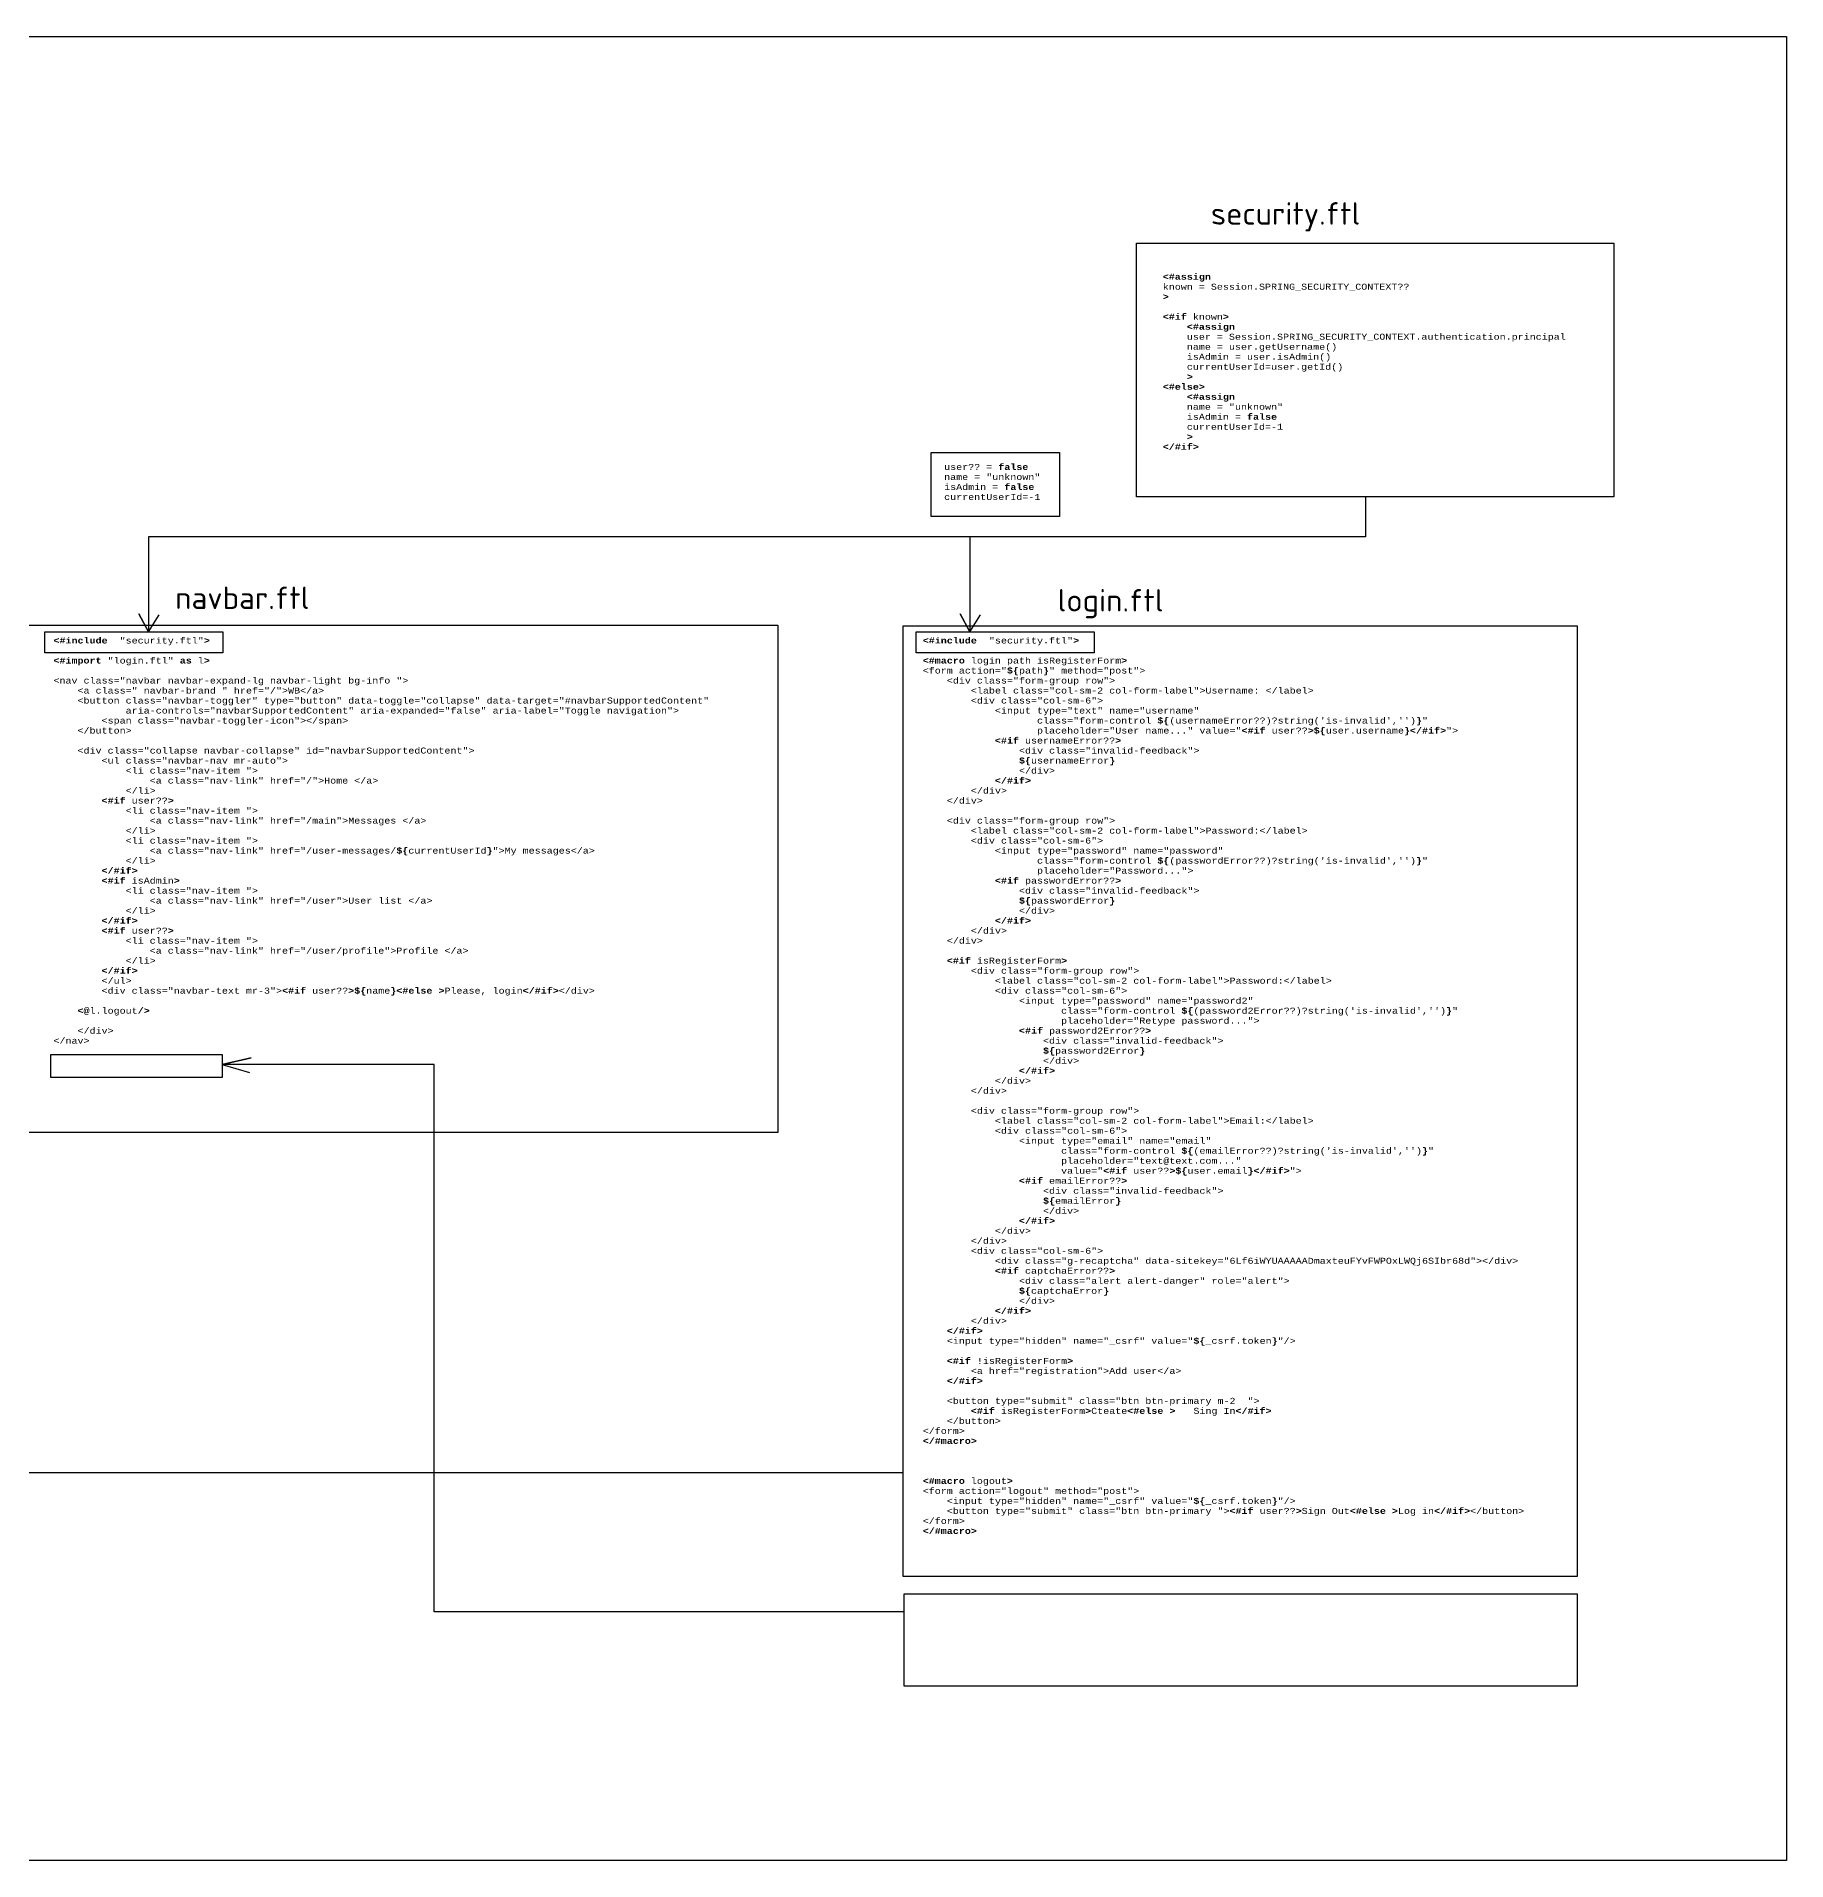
# Model space of a CAD drawing. Header units: millimetres. Extents: x 4991 to 8016, y 2113 to 3730.
# Drawn here: x 7469 to 8016, y 2815 to 3385 of the extents above; entities that cross this region are included whole.
import ezdxf

# ---------------------------------------------------------------- set-up
doc = ezdxf.new("R2010")
doc.units = ezdxf.units.MM
doc.styles.get("Standard").update_dxf_attribs({"font": 'arial.ttf'})

msp = doc.modelspace()

# ---------------------------------------------------------------- linework, layer by layer
at = {"color": 4, "lineweight": 30}
msp.add_lwpolyline([(7065.88, 3384.68), (8015.61, 3384.68), (8015.61, 2814.83), (7065.88, 2814.83)], close=True, dxfattribs=at)
at = {"color": 2, "lineweight": 30}
for points in [[(7812.56, 3320.08), (7961.7, 3320.08), (7961.7, 3240.91), (7812.56, 3240.91)], [(7748.42, 3254.72), (7788.51, 3254.72), (7788.51, 3234.69), (7748.42, 3234.69)], [(7471.57, 3198.71), (7527.12, 3198.71), (7527.12, 3192.13), (7471.57, 3192.13)], [(7743.78, 3198.71), (7799.33, 3198.71), (7799.33, 3192.13), (7743.78, 3192.13)]]:
    msp.add_lwpolyline(points, close=True, dxfattribs=at)
for points in [[(7884.08, 3240.91), (7884.08, 3228.38), (7503.91, 3228.38)], [(7503.91, 3228.38), (7503.91, 3198.71), (7500.9, 3204.26), (7503.91, 3198.71), (7507.24, 3203.99)], [(7760.46, 3228.38), (7760.46, 3198.71), (7757.45, 3204.26), (7760.46, 3198.71), (7763.79, 3203.99)]]:
    msp.add_lwpolyline(points, dxfattribs=at)
at = {"color": 1, "lineweight": 30}
msp.add_lwpolyline([(7466.33, 3200.77), (7700.52, 3200.77), (7700.52, 3042.32), (7466.33, 3042.32)], close=True, dxfattribs=at)
at = {"color": 6, "lineweight": 30}
for points in [[(7739.67, 3200.55), (7950.22, 3200.55), (7950.22, 2903.51), (7739.67, 2903.51)], [(7473.41, 3066.62), (7526.95, 3066.62), (7526.95, 3059.44), (7473.41, 3059.44)], [(7740.04, 2898.14), (7950.22, 2898.14), (7950.22, 2869.26), (7740.04, 2869.26)]]:
    msp.add_lwpolyline(points, close=True, dxfattribs=at)
for points in [[(7740.04, 2892.49), (7593.16, 2892.49), (7593.16, 3063.48), (7593.16, 3063.48), (7593.16, 3063.48), (7526.95, 3063.48), (7536.06, 3065.57), (7526.95, 3063.48), (7535.52, 3060.99)], [(7358.43, 2936.04), (7364.3, 2939.48), (7358.43, 2936.04), (7364.51, 2933.16), (7358.43, 2936.04), (7739.67, 2936.04), (7739.67, 2936.04)]]:
    msp.add_lwpolyline(points, dxfattribs=at)

# ---------------------------------------------------------------- texts
at = {"attachment_point": 1}
for s, width, insert, char_height in [('{\\fISOCPEUR|b0|i0|c0|p34;security.ftl}', 101.5882, (7835.79, 3332.89), 7), ('{\\fCourier New|b1|i0|c204|p49;\\H0.75x;\\C23;\\c3307724;<#assign^J\\fCourier New|b0|i0|c204|p49;\\C9;\\c13023145;known = Session.SPRING_SECURITY_CONTEXT\\C153;\\c12293992;??^J\\fCourier New|b1|i0|c204|p49;\\C23;\\c3307724;>^J^J<#if \\fCourier New|b0|i0|c204|p49;\\C9;\\c13023145;known\\fCourier New|b1|i0|c204|p49;\\C23;\\c3307724;>^J    <#assign^J    \\fCourier New|b0|i0|c204|p49;\\C9;\\c13023145;user = Session.SPRING_SECURITY_CONTEXT.authentication.principal^J    name = user.getUsername()^J    isAdmin = user.isAdmin()^J    currentUserId=user.getId()^J    \\fCourier New|b1|i0|c204|p49;\\C23;\\c3307724;>^J<#else>^J    <#assign^J    \\fCourier New|b0|i0|c204|p49;\\C9;\\c13023145;name = \\C75;\\c5867370;"unknown"^J    \\C9;\\c13023145;isAdmin = \\fCourier New|b1|i0|c204|p49;\\C23;\\c3307724;false^J    \\fCourier New|b0|i0|c204|p49;\\C9;\\c13023145;currentUserId=-\\C153;\\c12293992;1^J    \\fCourier New|b1|i0|c204|p49;\\C23;\\c3307724;>^J</#if>}', 143.1692, (7820.77, 3310.57), 2.5), ('{\\fCourier New|b1|i0|c204|p49;\\H0.75x;\\C23;\\c3307724;    \\fCourier New|b0|i0|c204|p49;\\C9;\\c13023145;user\\fCourier New|b0|i0|c0|p49;??\\fCourier New|b0|i0|c204|p49; = \\fCourier New|b1|i0|c0|p49;\\C23;\\c3307724;false\\P\\fCourier New|b1|i0|c204|p49;    \\fCourier New|b0|i0|c204|p49;\\C9;\\c13023145;name = \\C75;\\c5867370;"\\fCourier New|b0|i0|c0|p49;unknown\\fCourier New|b0|i0|c204|p49;"^J    \\C9;\\c13023145;isAdmin = \\fCourier New|b1|i0|c0|p49;\\C23;\\c3307724;false\\fCourier New|b1|i0|c204|p49;^J    \\fCourier New|b0|i0|c204|p49;\\C9;\\c13023145;currentUserId=\\fCourier New|b0|i0|c0|p49;-\\fCourier New|b0|i0|c204|p49;\\C153;\\c12293992;1}', 48.321, (7744.96, 3251.14), 2.5), ('{\\fISOCPEUR|b0|i0|c0|p34;navbar.ftl}', 101.5882, (7512.31, 3212.81), 7), ('{\\fISOCPEUR|b0|i0|c0|p34;login.ftl}', 101.5882, (7787.92, 3212.04), 7), ('{\\fCourier New|b1|i0|c204|p49;\\H0.75x;\\C23;\\c3307724;<#include  \\fCourier New|b0|i0|c204|p49;\\C75;\\c5867370;"security.ftl"\\fCourier New|b1|i0|c204|p49;\\C23;\\c3307724;>\\fCourier New|b1|i0|c0|p49;\\P\\fCourier New|b1|i0|c204|p49;^J<#import \\fCourier New|b0|i0|c204|p49;\\C75;\\c5867370;"login.ftl" \\fCourier New|b1|i0|c204|p49;\\C23;\\c3307724;as \\fCourier New|b0|i0|c204|p49;\\C9;\\c13023145;l\\fCourier New|b1|i0|c204|p49;\\C23;\\c3307724;>^J^J\\fCourier New|b0|i0|c204|p49;\\C43;\\c6995944;<nav \\C9;\\c12237498;class=\\C73;\\c6406821;"navbar navbar-expand-lg navbar-light bg-info "\\C43;\\c6995944;>^J    <a \\C9;\\c12237498;class=\\C73;\\c6406821;" navbar-brand " \\C9;\\c12237498;href=\\C73;\\c6406821;"/"\\C43;\\c6995944;>\\C9;\\c13023145;WB\\C43;\\c6995944;</a>^J    <button \\C9;\\c12237498;class=\\C73;\\c6406821;"navbar-toggler" \\C9;\\c12237498;type=\\C73;\\c6406821;"button" \\C9;\\c12237498;data-toggle=\\C73;\\c6406821;"collapse" \\C9;\\c12237498;data-target=\\C73;\\c6406821;"#navbarSupportedContent"^J            \\C9;\\c12237498;aria-controls=\\C73;\\c6406821;"navbarSupportedContent" \\C9;\\c12237498;aria-expanded=\\C73;\\c6406821;"false" \\C9;\\c12237498;aria-label=\\C73;\\c6406821;"Toggle navigation"\\C43;\\c6995944;>^J        <span \\C9;\\c12237498;class=\\C73;\\c6406821;"navbar-toggler-icon"\\C43;\\c6995944;></span>^J    </button>^J^J    <div \\C9;\\c12237498;class=\\C73;\\c6406821;"collapse navbar-collapse" \\C9;\\c12237498;id=\\C73;\\c6406821;"navbarSupportedContent"\\C43;\\c6995944;>^J        <ul \\C9;\\c12237498;class=\\C73;\\c6406821;"navbar-nav mr-auto"\\C43;\\c6995944;>^J            <li \\C9;\\c12237498;class=\\C73;\\c6406821;"nav-item "\\C43;\\c6995944;>^J                <a \\C9;\\c12237498;class=\\C73;\\c6406821;"nav-link" \\C9;\\c12237498;href=\\C73;\\c6406821;"/"\\C43;\\c6995944;>\\C9;\\c13023145;Home \\C43;\\c6995944;</a>^J            </li>^J        \\fCourier New|b1|i0|c204|p49;\\C23;\\c3307724;<#if \\fCourier New|b0|i0|c204|p49;\\C9;\\c13023145;user\\C153;\\c12293992;??\\fCourier New|b1|i0|c204|p49;\\C23;\\c3307724;>^J            \\fCourier New|b0|i0|c204|p49;\\C43;\\c6995944;<li \\C9;\\c12237498;class=\\C73;\\c6406821;"nav-item "\\C43;\\c6995944;>^J                <a \\C9;\\c12237498;class=\\C73;\\c6406821;"nav-link" \\C9;\\c12237498;href=\\C73;\\c6406821;"/main"\\C43;\\c6995944;>\\C9;\\c13023145;Messages \\C43;\\c6995944;</a>^J            </li>^J            <li \\C9;\\c12237498;class=\\C73;\\c6406821;"nav-item "\\C43;\\c6995944;>^J                <a \\C9;\\c12237498;class=\\C73;\\c6406821;"nav-link" \\C9;\\c12237498;href=\\C73;\\c6406821;"/user-messages/\\fCourier New|b1|i0|c204|p49;\\C23;\\c3307724;$\\{\\fCourier New|b0|i0|c204|p49;\\C9;\\c13023145;currentUserId\\fCourier New|b1|i0|c204|p49;\\C23;\\c3307724;\\}\\fCourier New|b0|i0|c204|p49;\\C73;\\c6406821;"\\C43;\\c6995944;>\\C9;\\c13023145;My messages\\C43;\\c6995944;</a>^J            </li>^J        \\fCourier New|b1|i0|c204|p49;\\C23;\\c3307724;</#if>^J        <#if \\fCourier New|b0|i0|c204|p49;\\C9;\\c13023145;isAdmin\\fCourier New|b1|i0|c204|p49;\\C23;\\c3307724;>^J            \\fCourier New|b0|i0|c204|p49;\\C43;\\c6995944;<li \\C9;\\c12237498;class=\\C73;\\c6406821;"nav-item "\\C43;\\c6995944;>^J                <a \\C9;\\c12237498;class=\\C73;\\c6406821;"nav-link" \\C9;\\c12237498;href=\\C73;\\c6406821;"/user"\\C43;\\c6995944;>\\C9;\\c13023145;User list \\C43;\\c6995944;</a>^J            </li>^J        \\fCourier New|b1|i0|c204|p49;\\C23;\\c3307724;</#if>^J        <#if \\fCourier New|b0|i0|c204|p49;\\C9;\\c13023145;user\\C153;\\c12293992;??\\fCourier New|b1|i0|c204|p49;\\C23;\\c3307724;>^J            \\fCourier New|b0|i0|c204|p49;\\C43;\\c6995944;<li \\C9;\\c12237498;class=\\C73;\\c6406821;"nav-item "\\C43;\\c6995944;>^J                <a \\C9;\\c12237498;class=\\C73;\\c6406821;"nav-link" \\C9;\\c12237498;href=\\C73;\\c6406821;"/user/profile"\\C43;\\c6995944;>\\C9;\\c13023145;Profile \\C43;\\c6995944;</a>^J            </li>^J        \\fCourier New|b1|i0|c204|p49;\\C23;\\c3307724;</#if>^J        \\fCourier New|b0|i0|c204|p49;\\C43;\\c6995944;</ul>^J        <div \\C9;\\c12237498;class=\\C73;\\c6406821;"navbar-text mr-3"\\C43;\\c6995944;>\\fCourier New|b1|i0|c204|p49;\\C23;\\c3307724;<#if \\fCourier New|b0|i0|c204|p49;\\C9;\\c13023145;user\\C153;\\c12293992;??\\fCourier New|b1|i0|c204|p49;\\C23;\\c3307724;>$\\{\\fCourier New|b0|i0|c204|p49;\\C9;\\c13023145;name\\fCourier New|b1|i0|c204|p49;\\C23;\\c3307724;\\}<#else >\\fCourier New|b0|i0|c204|p49;\\C9;\\c13023145;Please, login\\fCourier New|b1|i0|c204|p49;\\C23;\\c3307724;</#if>\\fCourier New|b0|i0|c204|p49;\\C43;\\c6995944;</div>\\fCourier New|b0|i0|c0|p49;\\P\\fCourier New|b0|i0|c204|p49;^J    \\fCourier New|b1|i0|c204|p49;\\C23;\\c3307724;<@\\fCourier New|b0|i0|c204|p49;\\C9;\\c13023145;l.logout\\fCourier New|b1|i0|c204|p49;\\C23;\\c3307724;/>\\fCourier New|b1|i0|c0|p49;\\P\\fCourier New|b1|i0|c204|p49;^J    \\fCourier New|b0|i0|c204|p49;\\C43;\\c6995944;</div>^J</nav>}', 268.3818, (7474.25, 3196.92), 2.5), ('{\\fCourier New|b1|i0|c204|p49;\\H0.75x;\\C23;\\c3307724;<#include  \\fCourier New|b0|i0|c204|p49;\\C75;\\c5867370;"security.ftl"\\fCourier New|b1|i0|c204|p49;\\C23;\\c3307724;>\\fCourier New|b1|i0|c0|p49;\\P\\P\\fCourier New|b1|i0|c204|p49;<#macro \\fCourier New|b0|i0|c204|p49;\\C9;\\c13023145;login path isRegisterForm\\fCourier New|b1|i0|c204|p49;\\C23;\\c3307724;>^J\\fCourier New|b0|i0|c204|p49;\\C43;\\c6995944;<form \\C9;\\c12237498;action=\\C73;\\c6406821;"\\fCourier New|b1|i0|c204|p49;\\C23;\\c3307724;$\\{\\fCourier New|b0|i0|c204|p49;\\C9;\\c13023145;path\\fCourier New|b1|i0|c204|p49;\\C23;\\c3307724;\\}\\fCourier New|b0|i0|c204|p49;\\C73;\\c6406821;" \\C9;\\c12237498;method=\\C73;\\c6406821;"post"\\C43;\\c6995944;>^J    <div \\C9;\\c12237498;class=\\C73;\\c6406821;"form-group row"\\C43;\\c6995944;>^J        <label \\C9;\\c12237498;class=\\C73;\\c6406821;"col-sm-2 col-form-label"\\C43;\\c6995944;>\\C9;\\c13023145;Username: \\C43;\\c6995944;</label>^J        <div \\C9;\\c12237498;class=\\C73;\\c6406821;"col-sm-6"\\C43;\\c6995944;>^J            <input \\C9;\\c12237498;type=\\C73;\\c6406821;"text" \\C9;\\c12237498;name=\\C73;\\c6406821;"username"^J                   \\C9;\\c12237498;class=\\C73;\\c6406821;"form-control \\fCourier New|b1|i0|c204|p49;\\C23;\\c3307724;$\\{\\fCourier New|b0|i0|c204|p49;\\C9;\\c13023145;(usernameError\\C153;\\c12293992;??\\C9;\\c13023145;)\\C153;\\c12293992;?\\C9;\\c13023145;string(\\C75;\\c5867370;\'is-invalid\'\\C23;\\c3307724;,\\C75;\\c5867370;\'\'\\C9;\\c13023145;)\\fCourier New|b1|i0|c204|p49;\\C23;\\c3307724;\\}\\fCourier New|b0|i0|c204|p49;\\C73;\\c6406821;"^J                   \\C9;\\c12237498;placeholder=\\C73;\\c6406821;"User name..." \\C9;\\c12237498;value=\\C73;\\c6406821;"\\fCourier New|b1|i0|c204|p49;\\C23;\\c3307724;<#if \\fCourier New|b0|i0|c204|p49;\\C9;\\c13023145;user\\C153;\\c12293992;??\\fCourier New|b1|i0|c204|p49;\\C23;\\c3307724;>$\\{\\fCourier New|b0|i0|c204|p49;\\C9;\\c13023145;user.username\\fCourier New|b1|i0|c204|p49;\\C23;\\c3307724;\\}</#if>\\fCourier New|b0|i0|c204|p49;\\C73;\\c6406821;"\\C43;\\c6995944;>^J            \\fCourier New|b1|i0|c204|p49;\\C23;\\c3307724;<#if \\fCourier New|b0|i0|c204|p49;\\C9;\\c13023145;usernameError\\C153;\\c12293992;??\\fCourier New|b1|i0|c204|p49;\\C23;\\c3307724;>^J                \\fCourier New|b0|i0|c204|p49;\\C43;\\c6995944;<div \\C9;\\c12237498;class=\\C73;\\c6406821;"invalid-feedback"\\C43;\\c6995944;>^J                \\fCourier New|b1|i0|c204|p49;\\C23;\\c3307724;$\\{\\fCourier New|b0|i0|c204|p49;\\C9;\\c13023145;usernameError\\fCourier New|b1|i0|c204|p49;\\C23;\\c3307724;\\}^J                \\fCourier New|b0|i0|c204|p49;\\C43;\\c6995944;</div>^J            \\fCourier New|b1|i0|c204|p49;\\C23;\\c3307724;</#if>^J        \\fCourier New|b0|i0|c204|p49;\\C43;\\c6995944;</div>^J    </div>^J^J    <div \\C9;\\c12237498;class=\\C73;\\c6406821;"form-group row"\\C43;\\c6995944;>^J        <label \\C9;\\c12237498;class=\\C73;\\c6406821;"col-sm-2 col-form-label"\\C43;\\c6995944;>\\C9;\\c13023145;Password:\\C43;\\c6995944;</label>^J        <div \\C9;\\c12237498;class=\\C73;\\c6406821;"col-sm-6"\\C43;\\c6995944;>^J            <input \\C9;\\c12237498;type=\\C73;\\c6406821;"password" \\C9;\\c12237498;name=\\C73;\\c6406821;"password"^J                   \\C9;\\c12237498;class=\\C73;\\c6406821;"form-control \\fCourier New|b1|i0|c204|p49;\\C23;\\c3307724;$\\{\\fCourier New|b0|i0|c204|p49;\\C9;\\c13023145;(passwordError\\C153;\\c12293992;??\\C9;\\c13023145;)\\C153;\\c12293992;?\\C9;\\c13023145;string(\\C75;\\c5867370;\'is-invalid\'\\C23;\\c3307724;,\\C75;\\c5867370;\'\'\\C9;\\c13023145;)\\fCourier New|b1|i0|c204|p49;\\C23;\\c3307724;\\}\\fCourier New|b0|i0|c204|p49;\\C73;\\c6406821;"^J                   \\C9;\\c12237498;placeholder=\\C73;\\c6406821;"Password..."\\C43;\\c6995944;>^J            \\fCourier New|b1|i0|c204|p49;\\C23;\\c3307724;<#if \\fCourier New|b0|i0|c204|p49;\\C9;\\c13023145;passwordError\\C153;\\c12293992;??\\fCourier New|b1|i0|c204|p49;\\C23;\\c3307724;>^J                \\fCourier New|b0|i0|c204|p49;\\C43;\\c6995944;<div \\C9;\\c12237498;class=\\C73;\\c6406821;"invalid-feedback"\\C43;\\c6995944;>^J                \\fCourier New|b1|i0|c204|p49;\\C23;\\c3307724;$\\{\\fCourier New|b0|i0|c204|p49;\\C9;\\c13023145;passwordError\\fCourier New|b1|i0|c204|p49;\\C23;\\c3307724;\\}^J                \\fCourier New|b0|i0|c204|p49;\\C43;\\c6995944;</div>^J            \\fCourier New|b1|i0|c204|p49;\\C23;\\c3307724;</#if>^J        \\fCourier New|b0|i0|c204|p49;\\C43;\\c6995944;</div>^J    </div>^J^J    \\fCourier New|b1|i0|c204|p49;\\C23;\\c3307724;<#if \\fCourier New|b0|i0|c204|p49;\\C9;\\c13023145;isRegisterForm\\fCourier New|b1|i0|c204|p49;\\C23;\\c3307724;>^J        \\fCourier New|b0|i0|c204|p49;\\C43;\\c6995944;<div \\C9;\\c12237498;class=\\C73;\\c6406821;"form-group row"\\C43;\\c6995944;>^J            <label \\C9;\\c12237498;class=\\C73;\\c6406821;"col-sm-2 col-form-label"\\C43;\\c6995944;>\\C9;\\c13023145;Password:\\C43;\\c6995944;</label>^J            <div \\C9;\\c12237498;class=\\C73;\\c6406821;"col-sm-6"\\C43;\\c6995944;>^J                <input \\C9;\\c12237498;type=\\C73;\\c6406821;"password" \\C9;\\c12237498;name=\\C73;\\c6406821;"password2"^J                       \\C9;\\c12237498;class=\\C73;\\c6406821;"form-control \\fCourier New|b1|i0|c204|p49;\\C23;\\c3307724;$\\{\\fCourier New|b0|i0|c204|p49;\\C9;\\c13023145;(password2Error\\C153;\\c12293992;??\\C9;\\c13023145;)\\C153;\\c12293992;?\\C9;\\c13023145;string(\\C75;\\c5867370;\'is-invalid\'\\C23;\\c3307724;,\\C75;\\c5867370;\'\'\\C9;\\c13023145;)\\fCourier New|b1|i0|c204|p49;\\C23;\\c3307724;\\}\\fCourier New|b0|i0|c204|p49;\\C73;\\c6406821;"^J                       \\C9;\\c12237498;placeholder=\\C73;\\c6406821;"Retype password..."\\C43;\\c6995944;>^J                \\fCourier New|b1|i0|c204|p49;\\C23;\\c3307724;<#if \\fCourier New|b0|i0|c204|p49;\\C9;\\c13023145;password2Error\\C153;\\c12293992;??\\fCourier New|b1|i0|c204|p49;\\C23;\\c3307724;>^J                    \\fCourier New|b0|i0|c204|p49;\\C43;\\c6995944;<div \\C9;\\c12237498;class=\\C73;\\c6406821;"invalid-feedback"\\C43;\\c6995944;>^J                    \\fCourier New|b1|i0|c204|p49;\\C23;\\c3307724;$\\{\\fCourier New|b0|i0|c204|p49;\\C9;\\c13023145;password2Error\\fCourier New|b1|i0|c204|p49;\\C23;\\c3307724;\\}^J                    \\fCourier New|b0|i0|c204|p49;\\C43;\\c6995944;</div>^J                \\fCourier New|b1|i0|c204|p49;\\C23;\\c3307724;</#if>^J            \\fCourier New|b0|i0|c204|p49;\\C43;\\c6995944;</div>^J        </div>^J^J        <div \\C9;\\c12237498;class=\\C73;\\c6406821;"form-group row"\\C43;\\c6995944;>^J            <label \\C9;\\c12237498;class=\\C73;\\c6406821;"col-sm-2 col-form-label"\\C43;\\c6995944;>\\C9;\\c13023145;Email:\\C43;\\c6995944;</label>^J            <div \\C9;\\c12237498;class=\\C73;\\c6406821;"col-sm-6"\\C43;\\c6995944;>^J                <input \\C9;\\c12237498;type=\\C73;\\c6406821;"email" \\C9;\\c12237498;name=\\C73;\\c6406821;"email"^J                       \\C9;\\c12237498;class=\\C73;\\c6406821;"form-control \\fCourier New|b1|i0|c204|p49;\\C23;\\c3307724;$\\{\\fCourier New|b0|i0|c204|p49;\\C9;\\c13023145;(emailError\\C153;\\c12293992;??\\C9;\\c13023145;)\\C153;\\c12293992;?\\C9;\\c13023145;string(\\C75;\\c5867370;\'is-invalid\'\\C23;\\c3307724;,\\C75;\\c5867370;\'\'\\C9;\\c13023145;)\\fCourier New|b1|i0|c204|p49;\\C23;\\c3307724;\\}\\fCourier New|b0|i0|c204|p49;\\C73;\\c6406821;"^J                       \\C9;\\c12237498;placeholder=\\C73;\\c6406821;"text@text.com..."^J                       \\C9;\\c12237498;value=\\C73;\\c6406821;"\\fCourier New|b1|i0|c204|p49;\\C23;\\c3307724;<#if \\fCourier New|b0|i0|c204|p49;\\C9;\\c13023145;user\\C153;\\c12293992;??\\fCourier New|b1|i0|c204|p49;\\C23;\\c3307724;>$\\{\\fCourier New|b0|i0|c204|p49;\\C9;\\c13023145;user.email\\fCourier New|b1|i0|c204|p49;\\C23;\\c3307724;\\}</#if>\\fCourier New|b0|i0|c204|p49;\\C73;\\c6406821;"\\C43;\\c6995944;>^J                \\fCourier New|b1|i0|c204|p49;\\C23;\\c3307724;<#if \\fCourier New|b0|i0|c204|p49;\\C9;\\c13023145;emailError\\C153;\\c12293992;??\\fCourier New|b1|i0|c204|p49;\\C23;\\c3307724;>^J                    \\fCourier New|b0|i0|c204|p49;\\C43;\\c6995944;<div \\C9;\\c12237498;class=\\C73;\\c6406821;"invalid-feedback"\\C43;\\c6995944;>^J                    \\fCourier New|b1|i0|c204|p49;\\C23;\\c3307724;$\\{\\fCourier New|b0|i0|c204|p49;\\C9;\\c13023145;emailError\\fCourier New|b1|i0|c204|p49;\\C23;\\c3307724;\\}^J                    \\fCourier New|b0|i0|c204|p49;\\C43;\\c6995944;</div>^J                \\fCourier New|b1|i0|c204|p49;\\C23;\\c3307724;</#if>^J            \\fCourier New|b0|i0|c204|p49;\\C43;\\c6995944;</div>^J        </div>^J        <div \\C9;\\c12237498;class=\\C73;\\c6406821;"col-sm-6"\\C43;\\c6995944;>^J            <div \\C9;\\c12237498;class=\\C73;\\c6406821;"g-recaptcha" \\C9;\\c12237498;data-sitekey=\\C73;\\c6406821;"6Lf6iWYUAAAAADmaxteuFYvFWPOxLWQj6SIbr68d"\\C43;\\c6995944;></div>^J            \\fCourier New|b1|i0|c204|p49;\\C23;\\c3307724;<#if \\fCourier New|b0|i0|c204|p49;\\C9;\\c13023145;captchaError\\C153;\\c12293992;??\\fCourier New|b1|i0|c204|p49;\\C23;\\c3307724;>^J                \\fCourier New|b0|i0|c204|p49;\\C43;\\c6995944;<div \\C9;\\c12237498;class=\\C73;\\c6406821;"alert alert-danger" \\C9;\\c12237498;role=\\C73;\\c6406821;"alert"\\C43;\\c6995944;>^J                \\fCourier New|b1|i0|c204|p49;\\C23;\\c3307724;$\\{\\fCourier New|b0|i0|c204|p49;\\C9;\\c13023145;captchaError\\fCourier New|b1|i0|c204|p49;\\C23;\\c3307724;\\}^J                \\fCourier New|b0|i0|c204|p49;\\C43;\\c6995944;</div>^J            \\fCourier New|b1|i0|c204|p49;\\C23;\\c3307724;</#if>^J        \\fCourier New|b0|i0|c204|p49;\\C43;\\c6995944;</div>^J    \\fCourier New|b1|i0|c204|p49;\\C23;\\c3307724;</#if>^J    \\fCourier New|b0|i0|c204|p49;\\C43;\\c6995944;<input \\C9;\\c12237498;type=\\C73;\\c6406821;"hidden" \\C9;\\c12237498;name=\\C73;\\c6406821;"_csrf" \\C9;\\c12237498;value=\\C73;\\c6406821;"\\fCourier New|b1|i0|c204|p49;\\C23;\\c3307724;$\\{\\fCourier New|b0|i0|c204|p49;\\C9;\\c13023145;_csrf.token\\fCourier New|b1|i0|c204|p49;\\C23;\\c3307724;\\}\\fCourier New|b0|i0|c204|p49;\\C73;\\c6406821;"\\C43;\\c6995944;/>^J^J    \\fCourier New|b1|i0|c204|p49;\\C23;\\c3307724;<#if \\fCourier New|b0|i0|c204|p49;\\C153;\\c12293992;!\\C9;\\c13023145;isRegisterForm\\fCourier New|b1|i0|c204|p49;\\C23;\\c3307724;>^J        \\fCourier New|b0|i0|c204|p49;\\C43;\\c6995944;<a \\C9;\\c12237498;href=\\C73;\\c6406821;"registration"\\C43;\\c6995944;>\\C9;\\c13023145;Add user\\C43;\\c6995944;</a>^J    \\fCourier New|b1|i0|c204|p49;\\C23;\\c3307724;</#if>^J^J    \\fCourier New|b0|i0|c204|p49;\\C43;\\c6995944;<button \\C9;\\c12237498;type=\\C73;\\c6406821;"submit" \\C9;\\c12237498;class=\\C73;\\c6406821;"btn btn-primary m-2  "\\C43;\\c6995944;>^J        \\fCourier New|b1|i0|c204|p49;\\C23;\\c3307724;<#if \\fCourier New|b0|i0|c204|p49;\\C9;\\c13023145;isRegisterForm\\fCourier New|b1|i0|c204|p49;\\C23;\\c3307724;>\\fCourier New|b0|i0|c204|p49;\\C9;\\c13023145;Cteate\\fCourier New|b1|i0|c204|p49;\\C23;\\c3307724;<#else >   \\fCourier New|b0|i0|c204|p49;\\C9;\\c13023145;Sing In\\fCourier New|b1|i0|c204|p49;\\C23;\\c3307724;</#if>^J    \\fCourier New|b0|i0|c204|p49;\\C43;\\c6995944;</button>^J</form>^J\\fCourier New|b1|i0|c204|p49;\\C23;\\c3307724;</#macro>\\fCourier New|b1|i0|c0|p49;\\P\\P\\fCourier New|b1|i0|c204|p49;^J^J<#macro \\fCourier New|b0|i0|c204|p49;\\C9;\\c13023145;logout\\fCourier New|b1|i0|c204|p49;\\C23;\\c3307724;>^J\\fCourier New|b0|i0|c204|p49;\\C43;\\c6995944;<form \\C9;\\c12237498;action=\\C73;\\c6406821;"logout" \\C9;\\c12237498;method=\\C73;\\c6406821;"post"\\C43;\\c6995944;>^J    <input \\C9;\\c12237498;type=\\C73;\\c6406821;"hidden" \\C9;\\c12237498;name=\\C73;\\c6406821;"_csrf" \\C9;\\c12237498;value=\\C73;\\c6406821;"\\fCourier New|b1|i0|c204|p49;\\C23;\\c3307724;$\\{\\fCourier New|b0|i0|c204|p49;\\C9;\\c13023145;_csrf.token\\fCourier New|b1|i0|c204|p49;\\C23;\\c3307724;\\}\\fCourier New|b0|i0|c204|p49;\\C73;\\c6406821;"\\C43;\\c6995944;/>^J    <button \\C9;\\c12237498;type=\\C73;\\c6406821;"submit" \\C9;\\c12237498;class=\\C73;\\c6406821;"btn btn-primary "\\C43;\\c6995944;>\\fCourier New|b1|i0|c204|p49;\\C23;\\c3307724;<#if \\fCourier New|b0|i0|c204|p49;\\C9;\\c13023145;user\\C153;\\c12293992;??\\fCourier New|b1|i0|c204|p49;\\C23;\\c3307724;>\\fCourier New|b0|i0|c204|p49;\\C9;\\c13023145;Sign Out\\fCourier New|b1|i0|c204|p49;\\C23;\\c3307724;<#else >\\fCourier New|b0|i0|c204|p49;\\C9;\\c13023145;Log in\\fCourier New|b1|i0|c204|p49;\\C23;\\c3307724;</#if>\\fCourier New|b0|i0|c204|p49;\\C43;\\c6995944;</button>^J</form>^J\\fCourier New|b1|i0|c204|p49;\\C23;\\c3307724;</#macro>}', 231.4685, (7745.79, 3196.92), 2.5)]:
    msp.add_mtext_dynamic_manual_height_columns(s, width=width, gutter_width=12.5, heights=[0], dxfattribs=dict(at, insert=insert, char_height=char_height))

doc.saveas('drawing.dxf')
